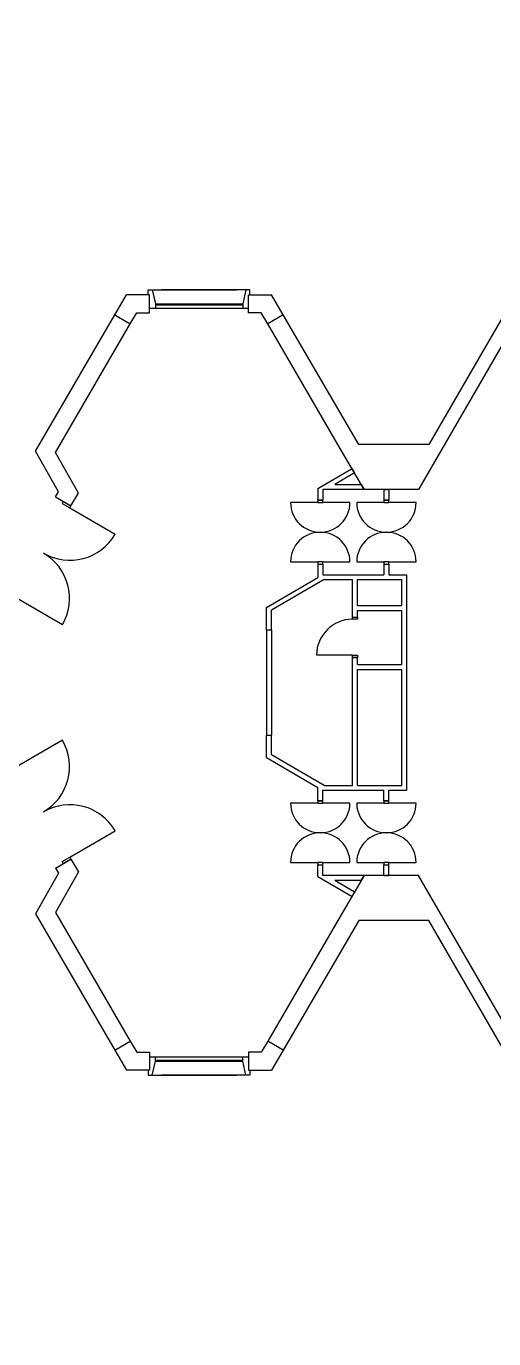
# Model space of a CAD drawing. Header units: millimetres. Extents: x -68315 to 81584, y -44830 to 67795.
# Drawn here: x 50475 to 60877, y 24536 to 53755 of the extents above; entities that cross this region are included whole.
import ezdxf

# ---------------------------------------------------------------- set-up
doc = ezdxf.new("R2010")
doc.units = ezdxf.units.MM
for name, color, linetype in [('BRICK_WALLS_P4', 1, 'Continuous'), ('COLUMNS_P5', 5, 'Continuous'), ('DOORS_P2', 8, 'Continuous'), ('WINDOWS_P2', 4, 'Continuous')]:
    doc.layers.add(name, color=color, linetype=linetype)

msp = doc.modelspace()

# ---------------------------------------------------------------- linework, layer by layer
at = {"layer": 'BRICK_WALLS_P4', "linetype": 'Continuous'}
for p, q in [((56961.7, 43461.6), (57725.4, 43906.5)), ((57725.4, 43906.5), (57780.7, 43811.5)), ((57780.7, 43811.5), (57341.3, 43555.5)), ((57341.3, 43555.5), (57929.9, 43555.5)), ((57929.9, 43555.5), (57994, 43445.5)), ((56961.7, 43461.6), (56961.7, 43202.5)), ((57071.7, 43445.5), (57071.7, 43202.5)), ((57994, 43445.5), (57071.7, 43445.5)), ((58434, 43445.5), (58434, 43202.5)), ((58434, 43445.5), (58544, 43445.5)), ((58544, 43445.5), (58544, 43202.5)), ((56961.7, 43202.5), (56961.7, 43220.3)), ((56961.7, 43202.5), (57071.7, 43202.5)), ((58434, 43202.5), (58544, 43202.5)), ((56961.7, 41780.3), (56961.7, 41481.4)), ((56961.7, 41780.3), (57071.7, 41780.3)), ((57071.7, 41780.3), (57071.7, 41545.5)), ((57071.7, 41545.5), (58434, 41545.5)), ((58434, 41780.3), (58544, 41780.3)), ((58434, 41780.3), (58434, 41545.5)), ((58544, 41780.3), (58544, 41545.5)), ((58544, 41545.5), (58944, 41545.5)), ((58944, 36745.5), (58944, 41545.5)), ((55819.4, 40815.9), (56961.7, 41481.4)), ((57101.4, 41435.5), (55929.4, 40752.7)), ((57101.4, 41435.5), (57734, 41435.5)), ((57734, 40603.2), (57734, 41435.5)), ((57844, 41435.5), (58834, 41435.5)), ((57844, 40861.3), (57844, 41435.5)), ((58834, 40861.3), (58834, 41435.5)), ((55819.4, 40314.8), (55819.4, 40815.9)), ((55929.4, 40314.8), (55929.4, 40752.7)), ((57844, 40861.3), (58834, 40861.3)), ((57844, 40751.3), (58834, 40751.3)), ((57844, 40603.2), (57844, 40751.3)), ((58834, 39546.1), (58834, 40751.3)), ((57734, 40603.2), (57844, 40603.2)), ((55819.4, 40314.8), (55819.4, 37976.2)), ((55819.4, 40314.8), (55929.4, 40314.8)), ((55929.4, 40314.8), (55929.4, 37976.2)), ((57734, 36855.5), (57734, 39703.2)), ((57734, 39703.2), (57844, 39703.2)), ((57844, 39546.1), (57844, 39703.2)), ((57844, 39546.1), (58834, 39546.1)), ((57844, 36855.5), (57844, 39436.1)), ((57844, 39436.1), (58834, 39436.1)), ((58834, 36855.5), (58834, 39436.1)), ((55819.4, 37475.1), (55819.4, 37976.2)), ((55819.4, 37976.2), (55929.4, 37976.2)), ((55929.4, 37538.3), (55929.4, 37976.2)), ((55819.4, 37475.1), (56961.7, 36809.6)), ((57101.4, 36855.5), (55929.4, 37538.3)), ((57101.4, 36855.5), (57734, 36855.5)), ((57844, 36855.5), (58834, 36855.5)), ((56961.7, 36510.6), (56961.7, 36809.6)), ((57071.7, 36745.5), (58434, 36745.5)), ((57071.7, 36510.6), (57071.7, 36745.5)), ((58434, 36510.6), (58434, 36745.5)), ((58544, 36745.5), (58944, 36745.5)), ((58544, 36510.6), (58544, 36745.5)), ((56961.7, 36510.6), (57071.7, 36510.6)), ((58434, 36510.6), (58544, 36510.6)), ((56961.7, 34829.3), (56961.7, 35088.4)), ((56961.7, 35070.6), (56961.7, 35088.4)), ((56961.7, 35088.4), (57071.7, 35088.4)), ((57071.7, 34845.5), (57071.7, 35088.4)), ((58434, 34845.5), (58434, 35088.4)), ((58434, 35088.4), (58544, 35088.4)), ((58544, 34845.5), (58544, 35088.4)), ((56961.7, 34829.3), (57725.4, 34384.4)), ((57994, 34845.5), (57071.7, 34845.5)), ((57929.9, 34735.5), (57994, 34845.5)), ((58434, 34845.5), (58544, 34845.5)), ((57780.7, 34479.5), (57341.3, 34735.5)), ((57929.9, 34735.5), (57341.3, 34735.5)), ((57725.4, 34384.4), (57780.7, 34479.5))]:
    msp.add_line(p, q, dxfattribs=at)
at = {"layer": 'COLUMNS_P5', "linetype": 'Continuous'}
for p, q in [((64809.6, 53754.8), (59434.8, 44445.5)), ((64569.4, 52738.7), (59203.9, 43445.5)), ((52445.2, 47330.5), (52704.4, 47775.5)), ((53219.4, 47775.5), (52704.4, 47775.5)), ((53219.4, 47375.5), (53219.4, 47775.5)), ((55419.4, 47775.5), (55934.3, 47775.5)), ((55419.4, 47375.5), (55419.4, 47775.5)), ((56193.5, 47330.5), (55934.3, 47775.5)), ((52790.8, 47129.2), (52934.3, 47375.5)), ((52934.3, 47375.5), (53219.4, 47375.5)), ((55704.4, 47375.5), (55419.4, 47375.5)), ((55847.9, 47129.2), (55704.4, 47375.5)), ((50678.2, 44297.4), (52445.2, 47330.5)), ((51124.5, 44268.9), (52790.8, 47129.2)), ((52445.2, 47330.5), (52790.8, 47129.2)), ((56193.5, 47330.5), (55847.9, 47129.2)), ((57411.4, 44445.5), (55847.9, 47129.2)), ((57874.3, 44445.5), (56193.5, 47330.5)), ((57994, 43445.5), (57411.4, 44445.5)), ((59434.8, 44445.5), (57874.3, 44445.5)), ((51191.9, 43391.3), (50678.2, 44297.4)), ((51638.2, 43362.8), (51124.5, 44268.9)), ((51124.9, 43276.4), (51191.9, 43391.3)), ((51124.9, 43276.4), (51470.5, 43075)), ((51470.5, 43075), (51638.2, 43362.8)), ((59203.9, 43445.5), (57994, 43445.5)), ((59203.9, 43445.5), (57994, 43445.5)), ((51124.9, 35014.6), (51470.5, 35215.9)), ((51470.5, 35215.9), (51638.2, 34928.2)), ((51191.9, 34899.7), (50678.2, 33993.6)), ((51638.2, 34928.2), (51124.5, 34022.1)), ((51124.9, 35014.6), (51191.9, 34899.7)), ((57994, 34845.5), (57411.4, 33845.5)), ((59203.9, 34845.5), (57994, 34845.5)), ((64569.4, 25552.2), (59203.9, 34845.5)), ((50678.2, 33993.6), (52445.2, 30960.4)), ((51124.5, 34022.1), (52790.8, 31161.8)), ((57411.4, 33845.5), (55847.9, 31161.8)), ((57874.3, 33845.5), (56193.5, 30960.4)), ((59434.8, 33845.5), (57874.3, 33845.5)), ((64809.6, 24536.2), (59434.8, 33845.5)), ((52445.2, 30960.4), (52790.8, 31161.8)), ((52790.8, 31161.8), (52934.3, 30915.5)), ((55847.9, 31161.8), (55704.4, 30915.5)), ((56193.5, 30960.4), (55847.9, 31161.8)), ((52445.2, 30960.4), (52704.4, 30515.5)), ((52934.3, 30915.5), (53219.4, 30915.5)), ((53219.4, 30915.5), (53219.4, 30515.5)), ((55704.4, 30915.5), (55419.4, 30915.5)), ((55419.4, 30915.5), (55419.4, 30515.5)), ((56193.5, 30960.4), (55934.3, 30515.5)), ((53219.4, 30515.5), (52704.4, 30515.5)), ((55419.4, 30515.5), (55934.3, 30515.5))]:
    msp.add_line(p, q, dxfattribs=at)
at = {"layer": 'DOORS_P2', "linetype": 'Continuous'}
for p, q in [((51445.4, 43031.8), (52451.9, 42445.5)), ((56961.7, 43152.5), (56355.6, 43152.5)), ((57677.8, 43152.5), (57071.7, 43152.5)), ((58434, 43152.5), (57827.9, 43152.5)), ((59150.1, 43152.5), (58544, 43152.5)), ((56355.6, 41830.3), (56961.7, 41830.3)), ((57071.7, 41830.3), (57677.8, 41830.3)), ((57827.9, 41830.3), (58434, 41830.3)), ((58544, 41830.3), (59150.1, 41830.3)), ((51279.1, 40432.5), (50272.6, 41018.9)), ((57734, 39753.2), (56934, 39753.2)), ((51279.1, 37858.5), (50272.6, 37272.1)), ((56961.7, 36460.6), (56355.6, 36460.6)), ((57677.8, 36460.6), (57071.7, 36460.6)), ((58434, 36460.6), (57827.9, 36460.6)), ((59150.1, 36460.6), (58544, 36460.6)), ((51445.4, 35259.1), (52451.9, 35845.5)), ((56355.6, 35138.4), (56961.7, 35138.4)), ((57071.7, 35138.4), (57677.8, 35138.4)), ((57827.9, 35138.4), (58434, 35138.4)), ((58544, 35138.4), (59150.1, 35138.4))]:
    msp.add_line(p, q, dxfattribs=at)
for points in [[(51272.6, 43132.5), (51445.4, 43031.8), (51470.5, 43075), (51297.7, 43175.7), (51272.6, 43132.5)], [(56961.7, 43152.5), (57071.7, 43152.5), (57071.7, 43202.5), (56961.7, 43202.5), (56961.7, 43152.5)], [(58434, 43152.5), (58544, 43152.5), (58544, 43202.5), (58434, 43202.5), (58434, 43152.5)], [(56961.7, 41780.3), (57071.7, 41780.3), (57071.7, 41830.3), (56961.7, 41830.3), (56961.7, 41780.3)], [(58434, 41780.3), (58544, 41780.3), (58544, 41830.3), (58434, 41830.3), (58434, 41780.3)], [(57734, 40553.2), (57734, 40603.2), (57844, 40603.2), (57844, 40553.2), (57734, 40553.2)], [(57734, 39703.2), (57734, 39753.2), (57844, 39753.2), (57844, 39703.2), (57734, 39703.2)], [(56961.7, 36460.6), (57071.7, 36460.6), (57071.7, 36510.6), (56961.7, 36510.6), (56961.7, 36460.6)], [(58434, 36460.6), (58544, 36460.6), (58544, 36510.6), (58434, 36510.6), (58434, 36460.6)], [(51272.6, 35158.5), (51445.4, 35259.1), (51470.5, 35215.9), (51297.7, 35115.3), (51272.6, 35158.5)], [(56961.7, 35088.4), (57071.7, 35088.4), (57071.7, 35138.4), (56961.7, 35138.4), (56961.7, 35088.4)], [(58434, 35088.4), (58544, 35088.4), (58544, 35138.4), (58434, 35138.4), (58434, 35088.4)]]:
    msp.add_lwpolyline(points, dxfattribs=at)
for centre, radius, start, end in [((57016.7, 43152.5), 661.1, 180, 0), ((58489, 43152.5), 661.1, 180, 0), ((51445.4, 43031.8), 1164.8, 239.77558, 329.77544), ((57016.7, 41830.3), 661.1, 0, 180), ((58489, 41830.3), 661.1, 0, 180), ((50272.6, 41018.9), 1164.8, 329.77475, 59.77474), ((57734, 39753.2), 800, 90, 180), ((50272.6, 37272.1), 1164.8, 300.22527, 30.22525), ((51445.4, 35259.1), 1164.8, 30.22456, 120.22443), ((57016.7, 36460.6), 661.1, 180, 0), ((58489, 36460.6), 661.1, 180, 0), ((57016.7, 35138.4), 661.1, 0, 180), ((58489, 35138.4), 661.1, 0, 180)]:
    msp.add_arc(centre, radius, start, end, dxfattribs=at)
at = {"layer": 'WINDOWS_P2', "linetype": 'Continuous'}
for p, q in [((53188, 47885.5), (55156.9, 47885.5)), ((53188, 47775.5), (53188, 47885.5)), ((53219.4, 47775.5), (53188, 47775.5)), ((53219.4, 47475.5), (53219.4, 47775.5)), ((53279.7, 47885.5), (53348, 47575.5)), ((55450.7, 47885.5), (53481.8, 47885.5)), ((55359.1, 47885.5), (55290.7, 47575.5)), ((55450.7, 47775.5), (55450.7, 47885.5)), ((53219.4, 47475.5), (55419.4, 47475.5)), ((53348, 47575.5), (53348, 47475.5)), ((53348, 47575.5), (55290.7, 47575.5)), ((53348, 47555.5), (55290.7, 47555.5)), ((55290.7, 47575.5), (55290.7, 47475.5)), ((53219.4, 30815.5), (55419.4, 30815.5)), ((53219.4, 30815.5), (53219.4, 30515.5)), ((53279.7, 30405.5), (53348, 30715.5)), ((53348, 30715.5), (53348, 30815.5)), ((53348, 30735.5), (55290.7, 30735.5)), ((53348, 30715.5), (55290.7, 30715.5)), ((55290.7, 30715.5), (55290.7, 30815.5)), ((55359.1, 30405.5), (55290.7, 30715.5)), ((53219.4, 30515.5), (53188, 30515.5)), ((53188, 30515.5), (53188, 30405.5)), ((53188, 30405.5), (55156.9, 30405.5)), ((55450.7, 30405.5), (53481.8, 30405.5)), ((55450.7, 30515.5), (55450.7, 30405.5))]:
    msp.add_line(p, q, dxfattribs=at)
for points in [[(55419.4, 47475.5), (55419.4, 47775.5), (55450.7, 47775.5)], [(55419.4, 30815.5), (55419.4, 30515.5), (55450.7, 30515.5)]]:
    msp.add_lwpolyline(points, dxfattribs=at)

doc.saveas('drawing.dxf')
